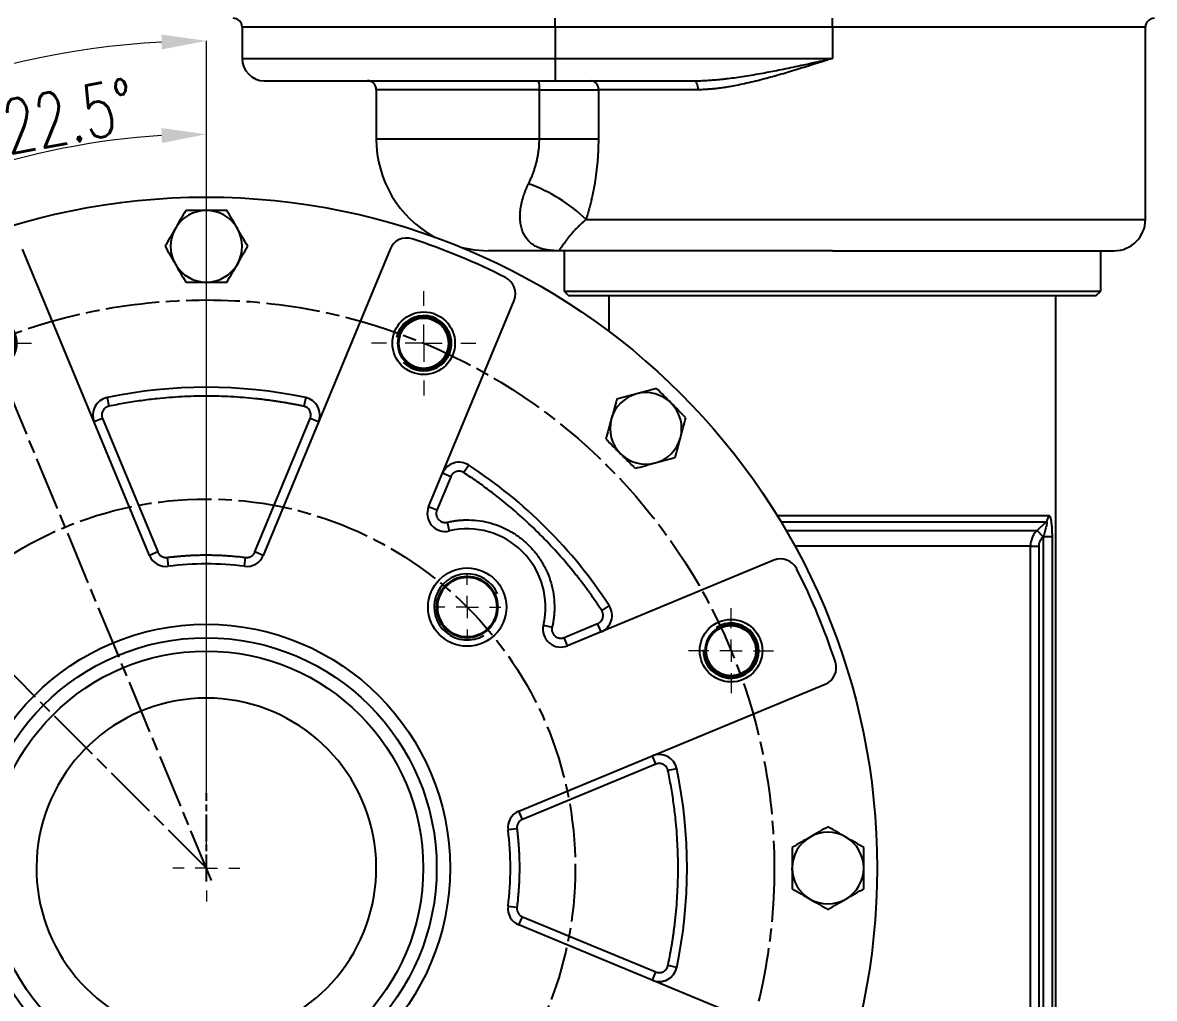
# Model space of a CAD drawing. Header units: millimetres. Extents: x 2271 to 4415, y 823 to 2339.
# Drawn here: x 3523.4 to 3776.5, y 1616.6 to 1834.8 of the extents above; entities that cross this region are included whole.
import ezdxf

# ---------------------------------------------------------------- set-up
doc = ezdxf.new("R2010")
doc.units = ezdxf.units.MM
doc.linetypes.add('AM_ISO08W050', pattern=[18, 12, -1.5, 3, -1.5])
doc.linetypes.add('AM_ISO08W050x2', pattern=[9, 6, -0.75, 1.5, -0.75])
for name, color, linetype, lineweight in [('10', 7, 'Continuous', 0), ('AM_5', 3, 'Continuous', 25), ('AM_7', 4, 'AM_ISO08W050', 25), ('FORMAT', 7, 'Continuous', 18), ('粗实线', 7, 'Continuous', 40)]:
    doc.layers.add(name, color=color, linetype=linetype, lineweight=lineweight)
doc.styles.add('SLDTEXTSTYLE1', font='txt.shx', dxfattribs={"width": 0.7, "bigfont": 'gbcbig.shx'})
doc.dimstyles.new('SLDDIMSTYLE12$2', dxfattribs={"dimtxt": 12, "dimasz": 10, "dimexe": 0, "dimexo": 0.0625, "dimgap": 0.875, "dimtad": 1, "dimdec": 1, "dimlfac": 1.8, "dimrnd": 1e-09, "dimzin": 12, "dimdsep": 46, "dimtxsty": 'SLDTEXTSTYLE1', "dimcen": 0.09, "dimdle": 8.16, "dimclrd": 3, "dimclre": 3, "dimadec": 0, "dimazin": 3, "dimtfac": 1, "dimtdec": 1, "dimtofl": 0, "dimtmove": 0, "dimatfit": 3, "dimfxl": 0, "dimfrac": 2, "dimtolj": 1, "dimlwd": 5, "dimlwe": 5, "dimarcsym": 0})
doc.dimstyles.new('SLDDIMSTYLE12$3', dxfattribs={"dimtxt": 12, "dimasz": 10, "dimexe": 0, "dimexo": 0.0625, "dimgap": 0.875, "dimtad": 1, "dimdec": 1, "dimlfac": 1.8, "dimrnd": 1e-09, "dimzin": 12, "dimdsep": 46, "dimtxsty": 'SLDTEXTSTYLE1', "dimcen": 0.09, "dimdle": 8.16, "dimclrd": 3, "dimclre": 3, "dimadec": 0, "dimazin": 3, "dimtfac": 1, "dimtdec": 1, "dimtofl": 0, "dimtmove": 0, "dimatfit": 3, "dimfxl": 0, "dimfrac": 2, "dimtolj": 1, "dimlwd": 5, "dimlwe": 5, "dimarcsym": 0})

# ---------------------------------------------------------------- blocks, each defined once
blk = doc.blocks.new('SW_CENTERMARKSYMBOL_2')
at = {"layer": '10', "color": 0}
for p, q in [((0, 1), (0, 1.9)), ((-1, 0), (-1.9, 0)), ((0, 0), (-0.5, 0)), ((0, 0), (0, 0.5)), ((0, 0), (0, -0.5)), ((0, 0), (0.5, 0)), ((1, 0), (1.9, 0)), ((0, -1), (0, -1.9))]:
    blk.add_line(p, q, dxfattribs=at)
blk = doc.blocks.new('SW_CENTERMARKSYMBOL_3')
at = {"layer": '10', "color": 0}
for p, q in [((0, 1), (0, 1.9)), ((-1, 0), (-1.9, 0)), ((0, 0), (-0.5, 0)), ((0, 0), (0, 0.5)), ((0, 0), (0, -0.5)), ((0, 0), (0.5, 0)), ((1, 0), (1.9, 0)), ((0, -1), (0, -1.9))]:
    blk.add_line(p, q, dxfattribs=at)
blk = doc.blocks.new('SW_CENTERMARKSYMBOL_5')
at = {"layer": '10', "color": 0}
for p, q in [((0, 1), (0, 1.5)), ((-1, 0), (-1.5, 0)), ((0, 0), (-0.5, 0)), ((0, 0), (0, 0.5)), ((0, 0), (0, -0.5)), ((0, 0), (0.5, 0)), ((1, 0), (1.5, 0)), ((0, -1), (0, -1.5))]:
    blk.add_line(p, q, dxfattribs=at)
blk = doc.blocks.new('SW_CENTERMARKSYMBOL_6')
at = {"layer": '10', "color": 0}
for p, q in [((0, 1), (0, 1.5)), ((-1, 0), (-1.5, 0)), ((0, 0), (-0.5, 0)), ((0, 0), (0, 0.5)), ((0, 0), (0, -0.5)), ((0, 0), (0.5, 0)), ((1, 0), (1.5, 0)), ((0, -1), (0, -1.5))]:
    blk.add_line(p, q, dxfattribs=at)
blk = doc.blocks.new('SW_CENTERMARKSYMBOL_9')
at = {"layer": 'FORMAT', "color": 0}
for p, q in [((0, 1.667), (0, 2.333)), ((0, 0), (0, 0.833)), ((-1.667, 0), (-2.333, 0)), ((0, 0), (-0.833, 0)), ((0, 0), (0, -0.833)), ((0, 0), (0.833, 0)), ((1.667, 0), (2.333, 0)), ((0, -1.667), (0, -2.333))]:
    blk.add_line(p, q, dxfattribs=at)
blk = doc.blocks.new('*D187')
at = {"layer": 'AM_5', "color": 3, "linetype": 'Continuous', "lineweight": 5, "transparency": 16777216}
blk.add_line((3401.6, 1788.97), (3444.31, 1751.41), dxfattribs=at)
at = {"layer": 'AM_5', "color": 3, "lineweight": 5, "transparency": 16777216}
for p, q in [((3564.38, 1645.76), (3564.56, 1645.76)), ((3564.47, 1645.67), (3564.47, 1645.85))]:
    blk.add_line(p, q, dxfattribs=at)
at = {"layer": 'AM_5', "color": 3, "transparency": 16777216}
blk.add_solid([(3445.41, 1752.66), (3443.21, 1750.16), (3451.82, 1744.81)], dxfattribs=at)
at = {"layer": 'Defpoints', "color": 0, "transparency": 16777216}
for p in [(3451.82, 1744.81), (3677.12, 1546.72)]:
    blk.add_point(p, dxfattribs=at)
at = {"layer": 'AM_5', "color": 0, "transparency": 16777216, "insert": (3417.31, 1784.31), "char_height": 12, "attachment_point": 5, "rotation": 318.6779, "style": 'SLDTEXTSTYLE1'}
blk.add_mtext('\\A1;∅300', dxfattribs=at)
blk = doc.blocks.new('*D188')
at = {"layer": 'AM_5', "color": 3, "linetype": 'Continuous', "lineweight": 5, "transparency": 16777216}
blk.add_line((3348.11, 1662.07), (3472.23, 1652.71), dxfattribs=at)
at = {"layer": 'AM_5', "color": 3, "lineweight": 5, "transparency": 16777216}
for p, q in [((3564.38, 1645.76), (3564.56, 1645.76)), ((3564.47, 1645.67), (3564.47, 1645.85))]:
    blk.add_line(p, q, dxfattribs=at)
at = {"layer": 'AM_5', "color": 3, "transparency": 16777216}
blk.add_solid([(3472.36, 1654.38), (3472.11, 1651.05), (3482.21, 1651.96)], dxfattribs=at)
at = {"layer": 'Defpoints', "color": 0, "transparency": 16777216}
for p in [(3482.21, 1651.96), (3646.74, 1639.56)]:
    blk.add_point(p, dxfattribs=at)
at = {"layer": 'AM_5', "color": 0, "transparency": 16777216, "insert": (3363.46, 1667.81), "char_height": 12, "attachment_point": 5, "rotation": 355.6901, "style": 'SLDTEXTSTYLE1'}
blk.add_mtext('\\A1;∅165', dxfattribs=at)
blk = doc.blocks.new('*D200')
at = {"layer": 'AM_5', "color": 3, "linetype": 'Continuous', "lineweight": 5, "transparency": 16777216}
blk.add_line((3371.49, 1758.67), (3446.22, 1714.95), dxfattribs=at)
at = {"layer": 'AM_5', "color": 3, "lineweight": 5, "transparency": 16777216}
for p, q in [((3564.38, 1645.76), (3564.56, 1645.76)), ((3564.47, 1645.67), (3564.47, 1645.85))]:
    blk.add_line(p, q, dxfattribs=at)
at = {"layer": 'AM_5', "color": 3, "transparency": 16777216}
blk.add_solid([(3447.07, 1716.39), (3445.38, 1713.51), (3454.86, 1709.9)], dxfattribs=at)
at = {"layer": 'Defpoints', "color": 0, "transparency": 16777216}
for p in [(3454.86, 1709.9), (3674.09, 1581.63)]:
    blk.add_point(p, dxfattribs=at)
at = {"layer": 'AM_5', "color": 0, "transparency": 16777216, "insert": (3389.01, 1756.39), "char_height": 12, "attachment_point": 5, "rotation": 329.6695, "style": 'SLDTEXTSTYLE1'}
blk.add_mtext('\\A1;∅254', dxfattribs=at)
blk = doc.blocks.new('*D197')
at = {"layer": 'AM_5', "color": 3, "lineweight": 5, "transparency": 16777216}
blk.add_line((3564.47, 1662.54), (3564.47, 1809.82), dxfattribs=at)
at = {"layer": 'AM_5', "color": 3, "linetype": 'Continuous', "lineweight": 5, "transparency": 16777216}
blk.add_line((3514.7, 1765.93), (3501.69, 1797.34), dxfattribs=at)
blk.add_arc((3564.47, 1645.76), 164.06, 93.4929, 109.0071, dxfattribs=at)
at = {"layer": 'AM_5', "color": 3, "transparency": 16777216}
for points in [[(3554.43, 1811.18), (3554.53, 1807.85), (3564.47, 1809.82)], [(3511.63, 1799.32), (3510.45, 1802.44), (3501.69, 1797.34)]]:
    blk.add_solid(points, dxfattribs=at)
at = {"layer": 'Defpoints', "color": 0, "transparency": 16777216}
for p in [(3522.01, 1804.23), (3514.72, 1765.87), (3564.47, 1662.48), (3564.47, 1642.76), (3565.62, 1642.99)]:
    blk.add_point(p, dxfattribs=at)
at = {"layer": 'AM_5', "color": 0, "transparency": 16777216, "insert": (3533.68, 1813.9), "char_height": 12, "attachment_point": 5, "rotation": 10.3773, "style": 'SLDTEXTSTYLE1'}
blk.add_mtext('\\A1;22.5%%D', dxfattribs=at)
blk = doc.blocks.new('*D198')
at = {"layer": 'AM_5', "color": 3, "linetype": 'Continuous', "lineweight": 5, "transparency": 16777216}
blk.add_line((3564.47, 1662.54), (3564.47, 1830.7), dxfattribs=at)
at = {"layer": 'AM_5', "color": 3, "lineweight": 5, "transparency": 16777216}
blk.add_line((3506.09, 1704.14), (3433.7, 1776.53), dxfattribs=at)
at = {"layer": 'AM_5', "color": 3, "linetype": 'Continuous', "lineweight": 5, "transparency": 16777216}
blk.add_arc((3564.47, 1645.76), 184.94, 93.0985, 131.9015, dxfattribs=at)
at = {"layer": 'AM_5', "color": 3, "transparency": 16777216}
for points in [[(3554.43, 1832.1), (3554.52, 1828.76), (3564.47, 1830.7)], [(3442.11, 1782.2), (3439.82, 1784.62), (3433.7, 1776.53)]]:
    blk.add_solid(points, dxfattribs=at)
at = {"layer": 'Defpoints', "color": 0, "transparency": 16777216}
for p in [(3516.61, 1824.4), (3506.14, 1704.1), (3564.47, 1662.48), (3564.47, 1645.76), (3564.47, 1642.76)]:
    blk.add_point(p, dxfattribs=at)
at = {"layer": 'AM_5', "color": 0, "transparency": 16777216, "insert": (3463.32, 1808.74), "char_height": 12, "attachment_point": 5, "rotation": 31.8263, "style": 'SLDTEXTSTYLE1'}
blk.add_mtext('\\A1;45°', dxfattribs=at)
blk = doc.blocks.new('*U170')
at = {"layer": 'AM_5', "linetype": 'ByBlock'}
blk.add_arc((0, 0.31), 7.39, 113.617, 30.178, dxfattribs=at)
at = {"layer": '粗实线', "linetype": 'ByBlock'}
blk.add_circle((0.05, 0.33), 6.75, dxfattribs=at)
blk = doc.blocks.new('*U172')
at = {"layer": '粗实线', "color": 0, "linetype": 'ByBlock', "lineweight": -2, "transparency": 16777216}
blk.add_blockref('*U170', (19354.88, 3195.29), dxfattribs=at)
for p, rotation in [((19471.27, 3195.66), 270), ((19355.25, 3078.89), 90.00000000000001), ((19471.65, 3079.27), 180)]:
    blk.add_blockref('*U170', p, dxfattribs=dict(at, rotation=rotation))
blk = doc.blocks.new('*U173')
at = {"layer": '粗实线', "linetype": 'ByBlock'}
blk.add_circle((-0.07, 0), 5.7, dxfattribs=at)
at = {"layer": '粗实线', "color": 3, "linetype": 'ByBlock'}
blk.add_arc((-0.07, 0), 6.09, 222.8944, 167.5618, dxfattribs=at)
blk = doc.blocks.new('*U174')
at = {"layer": '粗实线', "color": 0, "linetype": 'ByBlock', "lineweight": -2, "transparency": 16777216}
for p, rotation in [((18900.81, 8919.97), 45), ((19066.74, 8851.14), 315), ((18832.03, 8851.26), 90.00000000000001), ((18831.98, 8754.04), 135), ((19066.69, 8753.92), 270), ((18997.91, 8685.21), 225), ((18900.69, 8685.26), 180)]:
    blk.add_blockref('*U173', p, dxfattribs=dict(at, rotation=rotation))
blk.add_blockref('*U173', (18998.03, 8919.92), dxfattribs=at)

msp = doc.modelspace()

# ---------------------------------------------------------------- linework, layer by layer
at = {"color": 7, "linetype": 'Continuous', "lineweight": 25}
for p, q in [((3642.473, 1833.763), (3642.473, 1835.763)), ((3704.473, 1833.763), (3704.473, 1835.763)), ((3572.473, 1833.763), (3572.473, 1826.763)), ((3642.473, 1833.763), (3572.473, 1833.763)), ((3704.473, 1833.763), (3642.473, 1833.763)), ((3642.473, 1833.763), (3642.473, 1826.763)), ((3704.473, 1833.763), (3704.473, 1826.763)), ((3774.473, 1833.763), (3704.473, 1833.763)), ((3774.473, 1790.763), (3774.473, 1833.763)), ((3572.473, 1826.763), (3642.473, 1826.763)), ((3642.473, 1826.763), (3704.473, 1826.763)), ((3642.473, 1826.763), (3642.473, 1821.763)), ((3602.473, 1819.763), (3602.473, 1808.763)), ((3638.946, 1819.763), (3602.473, 1819.763)), ((3638.946, 1819.763), (3652.136, 1819.763)), ((3638.946, 1808.763), (3638.946, 1819.763)), ((3642.473, 1821.763), (3673.506, 1821.763)), ((3652.136, 1819.763), (3652.136, 1808.763)), ((3674.366, 1819.763), (3652.136, 1819.763)), ((3602.473, 1808.763), (3638.946, 1808.763)), ((3638.946, 1808.763), (3652.136, 1808.763)), ((3649.397, 1790.763), (3774.473, 1790.763)), ((3551.755, 1715.665), (3523.386, 1784.154)), ((3605.561, 1784.154), (3577.192, 1715.665)), ((3644.473, 1783.763), (3644.473, 1774.763)), ((3764.473, 1774.763), (3764.473, 1783.763)), ((3571.121, 1780.224), (3571.717, 1781.252)), ((3564.454, 1776.713), (3564.931, 1776.726)), ((3644.473, 1774.763), (3645.473, 1773.763)), ((3644.473, 1774.763), (3764.473, 1774.763)), ((3763.473, 1773.763), (3764.473, 1774.763)), ((3614.174, 1726.555), (3633.277, 1772.673)), ((3645.473, 1773.763), (3763.473, 1773.763)), ((3654.473, 1773.763), (3654.473, 1765.763)), ((3754.473, 1517.763), (3754.473, 1773.763)), ((3542.266, 1750.945), (3542.679, 1748.988)), ((3586.681, 1750.945), (3586.267, 1748.988)), ((3541.245, 1746.266), (3539.397, 1745.5)), ((3541.245, 1746.266), (3553.603, 1716.43)), ((3575.344, 1716.43), (3587.702, 1746.266)), ((3589.55, 1745.5), (3587.702, 1746.266)), ((3619.114, 1733.254), (3617.266, 1734.02)), ((3623.145, 1735.841), (3622.053, 1734.165)), ((3619.114, 1733.254), (3616.022, 1725.79)), ((3616.022, 1725.79), (3614.174, 1726.555)), ((3692.09, 1724.592), (3752.81, 1724.592)), ((3618.329, 1723.078), (3618.789, 1721.132)), ((3692.953, 1723.178), (3752.244, 1723.178)), ((3694.108, 1721.228), (3750.228, 1721.228)), ((3750.228, 1721.228), (3752.244, 1723.178)), ((3751.592, 1719.814), (3750.228, 1721.228)), ((3751.592, 1719.814), (3751.622, 1719.843)), ((3753.587, 1719.843), (3751.622, 1719.843)), ((3751.622, 1719.843), (3751.622, 1571.684)), ((3753.587, 1719.843), (3753.587, 1571.684)), ((3553.603, 1716.43), (3551.755, 1715.665)), ((3577.192, 1715.665), (3575.344, 1716.43)), ((3748.754, 1717.692), (3696.102, 1717.692)), ((3748.754, 1573.834), (3748.754, 1717.692)), ((3748.754, 1717.692), (3750.679, 1717.692)), ((3750.679, 1573.834), (3750.679, 1717.692)), ((3555.701, 1715.212), (3555.952, 1713.227)), ((3572.995, 1713.227), (3573.246, 1715.212)), ((3691.383, 1714.567), (3645.265, 1695.464)), ((3654.551, 1704.435), (3652.875, 1703.343)), ((3639.841, 1700.079), (3641.788, 1699.619)), ((3644.5, 1697.312), (3651.964, 1700.404)), ((3652.73, 1698.556), (3651.964, 1700.404)), ((3645.265, 1695.464), (3644.5, 1697.312)), ((3634.375, 1658.482), (3702.864, 1686.851)), ((3664.975, 1668.992), (3664.21, 1670.84)), ((3664.975, 1668.992), (3635.14, 1656.634)), ((3669.655, 1667.971), (3667.698, 1667.557)), ((3635.14, 1656.634), (3634.375, 1658.482)), ((3633.922, 1654.536), (3631.937, 1654.285)), ((3695.423, 1645.782), (3695.436, 1645.306)), ((3631.937, 1637.242), (3633.922, 1636.991)), ((3634.375, 1633.045), (3635.14, 1634.893)), ((3702.864, 1604.676), (3634.375, 1633.045)), ((3635.14, 1634.893), (3664.975, 1622.535)), ((3664.21, 1620.687), (3664.975, 1622.535)), ((3669.655, 1623.556), (3667.698, 1623.969))]:
    msp.add_line(p, q, dxfattribs=at)
at = {"color": 7, "linetype": 'Continuous', "lineweight": 25, "flags": 128}
for points in [[(3673.506, 1821.763), (3673.673, 1821.725), (3673.835, 1821.611), (3673.984, 1821.426), (3674.114, 1821.178), (3674.221, 1820.875), (3674.3, 1820.529), (3674.349, 1820.154), (3674.366, 1819.763)], [(3565.447, 1792.754), (3565.182, 1792.782), (3563.659, 1792.772)], [(3621.577, 1784.469), (3624.46, 1783.946), (3627.473, 1783.763)], [(3711.43, 1644.538), (3711.492, 1645.055), (3711.482, 1646.578)], [(3698.727, 1639.262), (3698.801, 1639.208), (3700.115, 1638.447)]]:
    msp.add_lwpolyline(points, dxfattribs=at)
at = {"color": 7, "linetype": 'Continuous', "lineweight": 25}
for centre, radius in [((3564.473, 1645.763), 150), ((3613.074, 1763.096), 7), ((3622.81, 1704.1), 8.75), ((3681.806, 1694.364), 7), ((3564.473, 1645.763), 54.5), ((3564.473, 1645.763), 51.5), ((3564.473, 1645.763), 48.5)]:
    msp.add_circle(centre, radius, dxfattribs=at)
for centre, radius, start, end in [((3570.473, 1833.763), 2, 0, 90), ((3776.473, 1833.763), 2, 90, 180), ((3577.473, 1826.763), 5, 180, 270), ((3600.473, 1819.763), 2, 0, 90), ((3633.143, 1820.259), 5.824, 355.11352, 14.96419), ((3650.346, 1819.984), 1.804, 352.97857, 80.59017), ((3627.473, 1808.763), 25, 180, 241.3778), ((3623.933, 1764.159), 36.827, 46.25419, 69.99184), ((3564.473, 1784.763), 8, 90, 150), ((3564.473, 1784.763), 8, 30, 90), ((3767.473, 1790.763), 7, 270, 0), ((3564.473, 1784.763), 8, 150, 210), ((3564.473, 1784.763), 8, 330, 30), ((3609.256, 1782.623), 4, 71.88103, 157.5), ((3564.473, 1645.763), 148, 63.11897, 71.88103), ((3564.473, 1784.763), 8, 210, 270), ((3564.473, 1784.763), 8, 270, 330), ((3629.581, 1774.204), 4, 337.5, 63.11897), ((3564.473, 1645.763), 107.5, 78.07806, 101.92194), ((3662.761, 1744.051), 8, 105, 165), ((3662.761, 1744.051), 8, 45, 105), ((3543.092, 1747.031), 4, 101.92194, 202.5), ((3585.854, 1747.031), 4, 337.5, 78.07806), ((3662.761, 1744.051), 8, 345, 45), ((3662.761, 1744.051), 8, 165, 225), ((3662.761, 1744.051), 8, 285, 345), ((3620.962, 1732.489), 4, 56.92194, 157.5), ((3662.761, 1744.051), 8, 225, 285), ((3564.473, 1645.763), 107.5, 33.07806, 56.92194), ((3617.87, 1725.025), 4, 157.5, 283.28289), ((3750.775, 1724.586), 2.035, 316.19487, 0.15918), ((3622.81, 1704.1), 17.5, 346.71711, 103.28289), ((3555.451, 1717.196), 4, 202.5, 277.19906), ((3564.473, 1645.763), 68, 82.80094, 97.19906), ((3573.496, 1717.196), 4, 262.80094, 337.5), ((3692.914, 1710.871), 4, 26.88103, 112.5), ((3564.473, 1645.763), 148, 18.11897, 26.88103), ((3651.199, 1702.252), 4, 292.5, 33.07806), ((3643.734, 1699.16), 4, 166.71711, 292.5), ((3701.333, 1690.546), 4, 292.5, 18.11897), ((3564.473, 1645.763), 38, 286.82645, 253.17355), ((3665.741, 1667.144), 4, 11.92194, 112.5), ((3564.473, 1645.763), 107.5, 348.07806, 11.92194), ((3635.906, 1654.786), 4, 112.5, 187.19906), ((3564.473, 1645.763), 68, 352.80094, 7.19906), ((3703.473, 1645.763), 8, 120, 180), ((3703.473, 1645.763), 8, 60, 120), ((3703.473, 1645.763), 8, 0, 60), ((3703.473, 1645.763), 8, 180, 240), ((3703.473, 1645.763), 8, 300, 0), ((3703.473, 1645.763), 8, 240, 300), ((3635.906, 1636.741), 4, 172.80094, 247.5), ((3665.741, 1624.382), 4, 247.5, 348.07806)]:
    msp.add_arc(centre, radius, start, end, dxfattribs=at)
for points, knots in [([(3673.506, 1821.763), (3673.707, 1821.764), (3674.115, 1821.766), (3674.738, 1821.779), (3675.379, 1821.8), (3676.038, 1821.83), (3676.714, 1821.868), (3677.409, 1821.915), (3678.122, 1821.972), (3678.854, 1822.037), (3679.603, 1822.111), (3680.37, 1822.194), (3682.099, 1822.397), (3684.938, 1822.798), (3688.729, 1823.449), (3692.689, 1824.212), (3695.662, 1824.833), (3697.876, 1825.308), (3699.224, 1825.6), (3700.785, 1825.943), (3702.558, 1826.337), (3703.811, 1826.616), (3704.473, 1826.763)], [0, 0, 0, 0, 0.0199539, 0.0404578, 0.0615128, 0.0831196, 0.105279, 0.1279918, 0.1512587, 0.1750802, 0.1994571, 0.2243898, 0.2498788, 0.3677378, 0.4999469, 0.6163675, 0.7497501, 0.7861991, 0.8294486, 0.8794986, 0.9363491, 1, 1, 1, 1]), ([(3704.473, 1826.763), (3704.202, 1826.676), (3703.682, 1826.51), (3702.938, 1826.271), (3702.265, 1826.056), (3701.664, 1825.864), (3701.133, 1825.695), (3700.131, 1825.376), (3698.708, 1824.928), (3696.78, 1824.329), (3694.918, 1823.764), (3693.004, 1823.199), (3691.135, 1822.669), (3688.546, 1821.969), (3685.415, 1821.197), (3682.521, 1820.611), (3680.575, 1820.29), (3679.449, 1820.128), (3678.361, 1819.996), (3677.309, 1819.892), (3676.295, 1819.819), (3675.316, 1819.772), (3674.679, 1819.766), (3674.366, 1819.763)], [0, 0, 0, 0, 0.0267307, 0.0511304, 0.073199, 0.0929367, 0.1103434, 0.125419, 0.1915233, 0.2504309, 0.3153356, 0.3751838, 0.4392739, 0.5000601, 0.6314499, 0.7502069, 0.7892104, 0.8270785, 0.8638271, 0.8994736, 0.934037, 0.9675381, 1, 1, 1, 1]), ([(3577.473, 1821.763), (3577.473, 1821.763), (3584.322, 1821.763), (3608.701, 1821.763), (3625.235, 1821.763), (3642.473, 1821.763)], [0, 0, 0, 0, 0.5, 0.5, 1, 1, 1, 1]), ([(3636.533, 1798.763), (3636.594, 1798.888), (3636.716, 1799.138), (3636.893, 1799.518), (3637.063, 1799.902), (3637.228, 1800.29), (3637.385, 1800.682), (3637.536, 1801.077), (3637.681, 1801.475), (3637.818, 1801.877), (3637.949, 1802.283), (3638.072, 1802.691), (3638.187, 1803.103), (3638.322, 1803.622), (3638.469, 1804.251), (3638.615, 1804.994), (3638.735, 1805.741), (3638.83, 1806.492), (3638.897, 1807.247), (3638.939, 1808.004), (3638.944, 1808.51), (3638.946, 1808.763)], [0, 0, 0, 0, 0.0428071, 0.0854067, 0.1278068, 0.1700159, 0.2120434, 0.2538995, 0.295595, 0.3371413, 0.3785508, 0.4198361, 0.4610109, 0.5020891, 0.5741463, 0.6457369, 0.716951, 0.7878839, 0.8586347, 0.9293055, 1, 1, 1, 1]), ([(3652.136, 1808.763), (3652.136, 1808.556), (3652.135, 1808.142), (3652.125, 1807.521), (3652.109, 1806.901), (3652.086, 1806.282), (3652.058, 1805.663), (3652.022, 1805.046), (3651.981, 1804.43), (3651.933, 1803.815), (3651.879, 1803.2), (3651.818, 1802.587), (3651.752, 1801.974), (3651.679, 1801.363), (3651.6, 1800.752), (3651.515, 1800.143), (3651.34, 1798.979), (3651.042, 1797.271), (3650.647, 1795.421), (3650.295, 1793.964), (3650.013, 1792.884), (3649.716, 1791.815), (3649.503, 1791.114), (3649.397, 1790.763)], [0, 0, 0, 0, 0.0333164, 0.06659, 0.0998289, 0.133041, 0.1662346, 0.1994177, 0.2325984, 0.2657848, 0.2989852, 0.3322075, 0.36546, 0.3987505, 0.4320873, 0.4654782, 0.4989313, 0.6240721, 0.749517, 0.8120325, 0.8745844, 0.9372234, 1, 1, 1, 1]), ([(3642.473, 1783.777), (3642.358, 1783.782), (3642.125, 1783.791), (3641.78, 1783.814), (3641.434, 1783.844), (3641.088, 1783.883), (3640.744, 1783.931), (3640.401, 1783.99), (3639.813, 1784.111), (3638.992, 1784.346), (3637.732, 1784.908), (3636.352, 1785.97), (3635.393, 1787.47), (3634.892, 1788.964), (3634.672, 1790.155), (3634.599, 1791.451), (3634.678, 1792.815), (3634.91, 1794.254), (3635.218, 1795.439), (3635.513, 1796.342), (3635.732, 1796.945), (3635.975, 1797.55), (3636.239, 1798.156), (3636.435, 1798.561), (3636.533, 1798.763)], [0, 0, 0, 0, 0.0171565, 0.034573, 0.0522591, 0.0702238, 0.0884755, 0.1070221, 0.1258716, 0.1859165, 0.2502649, 0.3672912, 0.4997666, 0.5611647, 0.6251634, 0.6866952, 0.7498049, 0.8120772, 0.8750564, 0.9000419, 0.925012, 0.9499838, 0.9749742, 1, 1, 1, 1]), ([(3559.855, 1792.763), (3559.473, 1792.102), (3559.09, 1791.439), (3558.32, 1790.106), (3557.934, 1789.436), (3557.545, 1788.763)], [0, 0, 0, 0, 0.5, 0.5, 1, 1, 1, 1]), ([(3564.473, 1792.763), (3563.696, 1792.763), (3562.923, 1792.763), (3561.384, 1792.763), (3560.618, 1792.763), (3559.855, 1792.763)], [0, 0, 0, 0, 0.5, 0.5, 1, 1, 1, 1]), ([(3569.092, 1792.763), (3568.329, 1792.763), (3567.563, 1792.763), (3566.024, 1792.763), (3565.25, 1792.763), (3564.473, 1792.763)], [0, 0, 0, 0, 0.5, 0.5, 1, 1, 1, 1]), ([(3571.402, 1788.763), (3571.013, 1789.436), (3570.626, 1790.106), (3569.857, 1791.439), (3569.474, 1792.102), (3569.092, 1792.763)], [0, 0, 0, 0, 0.5, 0.5, 1, 1, 1, 1]), ([(3649.397, 1790.763), (3649.305, 1790.685), (3649.122, 1790.53), (3648.86, 1790.3), (3648.61, 1790.076), (3648.372, 1789.859), (3648.146, 1789.647), (3647.932, 1789.442), (3647.728, 1789.243), (3647.314, 1788.831), (3646.746, 1788.234), (3645.858, 1787.228), (3645.004, 1786.152), (3644.288, 1785.151), (3643.817, 1784.452), (3643.569, 1784.087), (3643.435, 1783.905), (3643.362, 1783.818), (3643.31, 1783.771), (3643.29, 1783.766), (3643.28, 1783.763)], [0, 0, 0, 0, 0.0167138, 0.0331164, 0.0492068, 0.0649838, 0.0804465, 0.0955944, 0.1104267, 0.1249431, 0.1888554, 0.2500367, 0.3774559, 0.4998465, 0.6259103, 0.7498041, 0.8135481, 0.8764576, 0.9385881, 1, 1, 1, 1]), ([(3557.545, 1788.763), (3557.157, 1788.09), (3556.77, 1787.421), (3556.001, 1786.088), (3555.618, 1785.425), (3555.236, 1784.763)], [0, 0, 0, 0, 0.5, 0.5, 1, 1, 1, 1]), ([(3573.711, 1784.763), (3573.329, 1785.425), (3572.946, 1786.088), (3572.177, 1787.421), (3571.79, 1788.09), (3571.402, 1788.763)], [0, 0, 0, 0, 0.5, 0.5, 1, 1, 1, 1]), ([(3555.236, 1784.763), (3555.618, 1784.102), (3556.001, 1783.439), (3556.77, 1782.106), (3557.157, 1781.436), (3557.545, 1780.763)], [0, 0, 0, 0, 0.5, 0.5, 1, 1, 1, 1]), ([(3571.402, 1780.763), (3571.79, 1781.436), (3572.177, 1782.106), (3572.946, 1783.439), (3573.329, 1784.102), (3573.711, 1784.763)], [0, 0, 0, 0, 0.5, 0.5, 1, 1, 1, 1]), ([(3642.473, 1783.763), (3642.342, 1783.763), (3642.081, 1783.763), (3641.689, 1783.763), (3641.298, 1783.763), (3640.908, 1783.763), (3640.519, 1783.763), (3640.131, 1783.763), (3639.395, 1783.763), (3638.322, 1783.763), (3636.924, 1783.763), (3635.561, 1783.763), (3633.798, 1783.763), (3631.791, 1783.763), (3630.162, 1783.763), (3629.132, 1783.763), (3628.511, 1783.763), (3628.034, 1783.763), (3627.76, 1783.763), (3627.609, 1783.763), (3627.531, 1783.763), (3627.482, 1783.763), (3627.476, 1783.763), (3627.473, 1783.763)], [0, 0, 0, 0, 0.0166782, 0.0333287, 0.0499631, 0.0665927, 0.0832289, 0.0998832, 0.1165669, 0.1783186, 0.2400927, 0.3044186, 0.368767, 0.5000034, 0.6312398, 0.6955658, 0.7599141, 0.8216659, 0.8834399, 0.9126021, 0.9417087, 0.9708209, 1, 1, 1, 1]), ([(3643.28, 1783.763), (3643.145, 1783.764), (3642.873, 1783.765), (3642.607, 1783.773), (3642.473, 1783.777)], [0, 0, 0, 0, 0.4982138, 1, 1, 1, 1]), ([(3704.473, 1783.763), (3704.196, 1783.763), (3703.642, 1783.763), (3702.81, 1783.763), (3701.98, 1783.763), (3701.151, 1783.763), (3700.322, 1783.763), (3699.494, 1783.763), (3698.667, 1783.763), (3697.841, 1783.763), (3697.016, 1783.763), (3696.192, 1783.763), (3695.368, 1783.763), (3693.108, 1783.763), (3689.436, 1783.763), (3684.392, 1783.763), (3679.439, 1783.763), (3674.596, 1783.763), (3669.947, 1783.763), (3665.532, 1783.763), (3661.405, 1783.763), (3657.618, 1783.763), (3654.19, 1783.763), (3651.171, 1783.763), (3648.551, 1783.763), (3646.874, 1783.763), (3645.862, 1783.763), (3645.354, 1783.763), (3644.877, 1783.763), (3644.43, 1783.763), (3644.015, 1783.763), (3643.628, 1783.763), (3643.396, 1783.763), (3643.28, 1783.763)], [0, 0, 0, 0, 0.00992647, 0.0198444, 0.02975551, 0.03966153, 0.04956419, 0.0594652, 0.06936631, 0.07926923, 0.0891757, 0.09908744, 0.10900617, 0.11893361, 0.18091719, 0.24290705, 0.30670394, 0.37050704, 0.43525078, 0.50000082, 0.56474457, 0.62949461, 0.6932915, 0.7570946, 0.81907817, 0.88106803, 0.89807927, 0.91506904, 0.93204601, 0.94901888, 0.96599638, 0.98298719, 1, 1, 1, 1]), ([(3704.473, 1783.763), (3721.182, 1783.763), (3737.207, 1783.763), (3760.836, 1783.763), (3767.473, 1783.763), (3767.473, 1783.763)], [0, 0, 0, 0, 0.5, 0.5, 1, 1, 1, 1]), ([(3557.545, 1780.763), (3557.934, 1780.09), (3558.32, 1779.421), (3559.09, 1778.088), (3559.473, 1777.425), (3559.855, 1776.763)], [0, 0, 0, 0, 0.5, 0.5, 1, 1, 1, 1]), ([(3569.092, 1776.763), (3569.474, 1777.425), (3569.857, 1778.088), (3570.626, 1779.421), (3571.013, 1780.09), (3571.402, 1780.763)], [0, 0, 0, 0, 0.5, 0.5, 1, 1, 1, 1]), ([(3559.855, 1776.763), (3560.618, 1776.763), (3561.384, 1776.763), (3562.923, 1776.763), (3563.696, 1776.763), (3564.473, 1776.763)], [0, 0, 0, 0, 0.5, 0.5, 1, 1, 1, 1]), ([(3564.473, 1776.763), (3565.25, 1776.763), (3566.024, 1776.763), (3567.563, 1776.763), (3568.329, 1776.763), (3569.092, 1776.763)], [0, 0, 0, 0, 0.5, 0.5, 1, 1, 1, 1]), ([(3660.691, 1751.779), (3659.94, 1751.577), (3659.193, 1751.377), (3657.707, 1750.979), (3656.967, 1750.781), (3656.229, 1750.583)], [0, 0, 0, 0, 0.5, 0.5, 1, 1, 1, 1]), ([(3665.152, 1752.974), (3664.415, 1752.776), (3663.675, 1752.578), (3662.188, 1752.18), (3661.441, 1751.98), (3660.691, 1751.779)], [0, 0, 0, 0, 0.5, 0.5, 1, 1, 1, 1]), ([(3668.418, 1749.708), (3667.869, 1750.258), (3667.322, 1750.804), (3666.234, 1751.892), (3665.692, 1752.434), (3665.152, 1752.974)], [0, 0, 0, 0, 0.5, 0.5, 1, 1, 1, 1]), ([(3542.327, 1748.879), (3542.288, 1748.862), (3542.211, 1748.828), (3542.1, 1748.769), (3541.994, 1748.704), (3541.891, 1748.632), (3541.793, 1748.553), (3541.631, 1748.405), (3541.426, 1748.163), (3541.232, 1747.802), (3541.113, 1747.409), (3541.083, 1747.051), (3541.107, 1746.748), (3541.157, 1746.501), (3541.215, 1746.344), (3541.245, 1746.266)], [0, 0, 0, 0, 0.0402761, 0.0802426, 0.1200582, 0.159883, 0.1998773, 0.2401994, 0.3700431, 0.5000574, 0.6299012, 0.7599156, 0.8401208, 0.919721, 1, 1, 1, 1]), ([(3542.679, 1748.988), (3542.639, 1748.979), (3542.559, 1748.96), (3542.442, 1748.924), (3542.365, 1748.894), (3542.327, 1748.879)], [0, 0, 0, 0, 0.3335445, 0.6664555, 1, 1, 1, 1]), ([(3586.267, 1748.988), (3585.942, 1749.055), (3585.293, 1749.191), (3584.316, 1749.382), (3583.338, 1749.565), (3582.358, 1749.738), (3581.377, 1749.902), (3580.394, 1750.057), (3579.41, 1750.202), (3578.425, 1750.338), (3577.438, 1750.465), (3576.449, 1750.583), (3573.966, 1750.855), (3569.976, 1751.168), (3564.474, 1751.311), (3558.971, 1751.168), (3554.705, 1750.833), (3551.674, 1750.489), (3549.865, 1750.252), (3548.061, 1749.984), (3546.261, 1749.685), (3544.467, 1749.356), (3543.275, 1749.11), (3542.679, 1748.988)], [0, 0, 0, 0, 0.022681, 0.0453532, 0.0680184, 0.0906789, 0.1133365, 0.1359933, 0.1586513, 0.1813126, 0.2039791, 0.2266529, 0.2493359, 0.3746623, 0.5000011, 0.6253275, 0.7506663, 0.7922409, 0.8337913, 0.87533, 0.9168694, 0.9584219, 1, 1, 1, 1]), ([(3587.702, 1746.266), (3587.72, 1746.311), (3587.756, 1746.403), (3587.796, 1746.543), (3587.827, 1746.686), (3587.846, 1746.83), (3587.855, 1746.976), (3587.853, 1747.22), (3587.801, 1747.56), (3587.637, 1747.97), (3587.391, 1748.337), (3587.105, 1748.606), (3586.818, 1748.792), (3586.551, 1748.916), (3586.362, 1748.964), (3586.267, 1748.988)], [0, 0, 0, 0, 0.04206666, 0.08368999, 0.12509412, 0.16650673, 0.20815537, 0.25026376, 0.37509525, 0.50008148, 0.62491305, 0.74989935, 0.8335363, 0.91629596, 1, 1, 1, 1]), ([(3656.229, 1750.583), (3656.032, 1749.846), (3655.833, 1749.106), (3655.435, 1747.619), (3655.235, 1746.872), (3655.034, 1746.122)], [0, 0, 0, 0, 0.5, 0.5, 1, 1, 1, 1]), ([(3671.684, 1746.442), (3671.144, 1746.982), (3670.602, 1747.524), (3669.514, 1748.612), (3668.968, 1749.159), (3668.418, 1749.708)], [0, 0, 0, 0, 0.5, 0.5, 1, 1, 1, 1]), ([(3670.489, 1741.981), (3670.69, 1742.731), (3670.89, 1743.478), (3671.288, 1744.965), (3671.486, 1745.705), (3671.684, 1746.442)], [0, 0, 0, 0, 0.5, 0.5, 1, 1, 1, 1]), ([(3655.034, 1746.122), (3654.833, 1745.371), (3654.633, 1744.624), (3654.234, 1743.138), (3654.036, 1742.398), (3653.838, 1741.66)], [0, 0, 0, 0, 0.5, 0.5, 1, 1, 1, 1]), ([(3653.838, 1741.66), (3654.378, 1741.12), (3654.92, 1740.579), (3656.008, 1739.49), (3656.555, 1738.944), (3657.104, 1738.394)], [0, 0, 0, 0, 0.5, 0.5, 1, 1, 1, 1]), ([(3669.293, 1737.519), (3669.491, 1738.257), (3669.689, 1738.997), (3670.087, 1740.483), (3670.287, 1741.23), (3670.489, 1741.981)], [0, 0, 0, 0, 0.5, 0.5, 1, 1, 1, 1]), ([(3657.104, 1738.394), (3657.654, 1737.845), (3658.2, 1737.298), (3659.289, 1736.21), (3659.83, 1735.668), (3660.37, 1735.128)], [0, 0, 0, 0, 0.5, 0.5, 1, 1, 1, 1]), ([(3660.37, 1735.128), (3661.108, 1735.326), (3661.848, 1735.524), (3663.334, 1735.923), (3664.081, 1736.123), (3664.832, 1736.324)], [0, 0, 0, 0, 0.5, 0.5, 1, 1, 1, 1]), ([(3664.832, 1736.324), (3665.582, 1736.525), (3666.329, 1736.725), (3667.816, 1737.123), (3668.556, 1737.322), (3669.293, 1737.519)], [0, 0, 0, 0, 0.5, 0.5, 1, 1, 1, 1]), ([(3620.196, 1734.337), (3620.156, 1734.319), (3620.076, 1734.284), (3619.96, 1734.222), (3619.85, 1734.153), (3619.744, 1734.077), (3619.642, 1733.994), (3619.515, 1733.874), (3619.371, 1733.71), (3619.223, 1733.493), (3619.15, 1733.334), (3619.114, 1733.254)], [0, 0, 0, 0, 0.0839092, 0.1671165, 0.24998, 0.3328626, 0.4161267, 0.50013, 0.6671619, 0.8328171, 1, 1, 1, 1]), ([(3622.053, 1734.165), (3622.019, 1734.186), (3621.952, 1734.228), (3621.846, 1734.284), (3621.738, 1734.334), (3621.587, 1734.392), (3621.39, 1734.448), (3621.147, 1734.485), (3620.9, 1734.493), (3620.657, 1734.47), (3620.42, 1734.421), (3620.271, 1734.365), (3620.196, 1734.337)], [0, 0, 0, 0, 0.06164978, 0.1231121, 0.18460747, 0.246356, 0.37307207, 0.50005393, 0.62677002, 0.75375188, 0.87681009, 1, 1, 1, 1]), ([(3652.875, 1703.343), (3652.693, 1703.621), (3652.329, 1704.176), (3651.774, 1705.002), (3651.211, 1705.823), (3650.641, 1706.638), (3650.063, 1707.448), (3649.478, 1708.252), (3648.885, 1709.051), (3648.284, 1709.844), (3647.676, 1710.632), (3647.06, 1711.414), (3645.497, 1713.362), (3642.897, 1716.404), (3639.107, 1720.397), (3635.115, 1724.187), (3631.862, 1726.966), (3629.475, 1728.867), (3628.028, 1729.978), (3626.563, 1731.064), (3625.079, 1732.125), (3623.578, 1733.161), (3622.561, 1733.83), (3622.053, 1734.165)], [0, 0, 0, 0, 0.022681, 0.0453532, 0.0680184, 0.0906789, 0.1133365, 0.1359933, 0.1586513, 0.1813126, 0.2039791, 0.2266529, 0.2493359, 0.3746623, 0.5000011, 0.6253275, 0.7506663, 0.7922409, 0.8337913, 0.87533, 0.9168694, 0.9584219, 1, 1, 1, 1]), ([(3616.022, 1725.79), (3616.006, 1725.748), (3615.973, 1725.665), (3615.935, 1725.536), (3615.905, 1725.404), (3615.876, 1725.224), (3615.863, 1724.992), (3615.888, 1724.713), (3615.95, 1724.439), (3616.082, 1724.097), (3616.328, 1723.713), (3616.668, 1723.408), (3616.985, 1723.224), (3617.244, 1723.118), (3617.516, 1723.049), (3617.791, 1723.02), (3618.065, 1723.026), (3618.241, 1723.061), (3618.329, 1723.078)], [0, 0, 0, 0, 0.0307301, 0.0613362, 0.0919578, 0.1227345, 0.1864029, 0.2501916, 0.31386, 0.3776487, 0.5000342, 0.6224196, 0.686088, 0.7498768, 0.8135451, 0.8773339, 0.9386359, 1, 1, 1, 1]), ([(3618.329, 1723.078), (3618.474, 1723.111), (3618.763, 1723.177), (3619.199, 1723.264), (3619.635, 1723.342), (3620.073, 1723.409), (3620.512, 1723.466), (3620.951, 1723.513), (3621.392, 1723.55), (3621.834, 1723.577), (3622.277, 1723.594), (3622.722, 1723.601), (3623.857, 1723.593), (3625.685, 1723.443), (3628.153, 1722.909), (3630.533, 1722.066), (3632.759, 1720.931), (3634.802, 1719.542), (3636.634, 1717.924), (3638.252, 1716.093), (3639.641, 1714.049), (3640.775, 1711.824), (3641.619, 1709.443), (3642.153, 1706.975), (3642.313, 1705.024), (3642.31, 1703.642), (3642.274, 1702.83), (3642.205, 1702.021), (3642.101, 1701.216), (3641.966, 1700.414), (3641.847, 1699.885), (3641.788, 1699.619)], [0, 0, 0, 0, 0.011225, 0.02242414, 0.03360315, 0.04476784, 0.055924, 0.06707747, 0.07823406, 0.08939959, 0.10057987, 0.11178069, 0.1230078, 0.1865176, 0.25004031, 0.31355011, 0.37707282, 0.43853142, 0.50000306, 0.56146166, 0.62293331, 0.68644311, 0.74996581, 0.81347561, 0.87699832, 0.8975565, 0.91804382, 0.93849597, 0.95894883, 0.97943828, 1, 1, 1, 1]), ([(3752.81, 1724.592), (3752.824, 1724.591), (3752.852, 1724.589), (3752.894, 1724.575), (3752.934, 1724.552), (3752.973, 1724.52), (3753.03, 1724.458), (3753.103, 1724.344), (3753.186, 1724.148), (3753.26, 1723.905), (3753.346, 1723.531), (3753.431, 1722.988), (3753.505, 1722.257), (3753.548, 1721.566), (3753.572, 1720.939), (3753.584, 1720.396), (3753.586, 1720.029), (3753.587, 1719.843)], [0, 0, 0, 0, 0.02528075, 0.05035737, 0.07531009, 0.10022035, 0.12517001, 0.18741173, 0.25052272, 0.31231502, 0.37588689, 0.50079764, 0.62203309, 0.74998051, 0.83171905, 0.91487426, 1, 1, 1, 1]), ([(3750.228, 1721.228), (3749.997, 1720.998), (3749.786, 1720.743), (3749.422, 1720.202), (3749.267, 1719.916), (3749.014, 1719.311), (3748.916, 1718.993), (3748.787, 1718.351), (3748.754, 1718.025), (3748.754, 1717.692)], [0, 0, 0, 0, 0.25, 0.25, 0.5, 0.5, 0.75, 0.75, 1, 1, 1, 1]), ([(3752.244, 1723.178), (3752.297, 1723.195), (3752.337, 1723.182), (3752.39, 1723.093), (3752.403, 1723.018), (3752.404, 1722.819), (3752.392, 1722.694), (3752.349, 1722.417), (3752.319, 1722.261), (3752.207, 1721.763), (3752.108, 1721.399), (3751.881, 1720.63), (3751.756, 1720.239), (3751.622, 1719.843)], [0, 0, 0, 0, 0.125, 0.125, 0.25, 0.25, 0.375, 0.375, 0.5, 0.5, 0.75, 0.75, 1, 1, 1, 1]), ([(3750.679, 1717.692), (3750.679, 1717.892), (3750.7, 1718.088), (3750.78, 1718.473), (3750.84, 1718.664), (3750.997, 1719.026), (3751.093, 1719.198), (3751.318, 1719.523), (3751.449, 1719.676), (3751.592, 1719.814)], [0, 0, 0, 0, 0.25, 0.25, 0.5, 0.5, 0.75, 0.75, 1, 1, 1, 1]), ([(3553.603, 1716.43), (3553.62, 1716.392), (3553.653, 1716.314), (3553.713, 1716.202), (3553.779, 1716.094), (3553.853, 1715.991), (3553.976, 1715.838), (3554.166, 1715.65), (3554.441, 1715.459), (3554.745, 1715.314), (3555.029, 1715.234), (3555.279, 1715.199), (3555.491, 1715.191), (3555.631, 1715.205), (3555.701, 1715.212)], [0, 0, 0, 0, 0.0488292, 0.0973789, 0.1458459, 0.1944277, 0.2433207, 0.3715761, 0.5000347, 0.6282901, 0.7567487, 0.8379409, 0.9187192, 1, 1, 1, 1]), ([(3574.262, 1715.348), (3574.302, 1715.366), (3574.382, 1715.401), (3574.497, 1715.463), (3574.608, 1715.531), (3574.714, 1715.607), (3574.815, 1715.691), (3574.943, 1715.81), (3575.087, 1715.975), (3575.235, 1716.192), (3575.307, 1716.351), (3575.344, 1716.43)], [0, 0, 0, 0, 0.08390923, 0.16711646, 0.24997998, 0.33286256, 0.41612671, 0.50013, 0.66716188, 0.8328171, 1, 1, 1, 1]), ([(3555.701, 1715.212), (3555.966, 1715.244), (3556.495, 1715.309), (3557.291, 1715.395), (3558.086, 1715.473), (3558.883, 1715.541), (3559.68, 1715.601), (3560.477, 1715.651), (3561.275, 1715.692), (3562.074, 1715.724), (3562.873, 1715.747), (3563.673, 1715.76), (3564.696, 1715.766), (3565.94, 1715.753), (3567.405, 1715.707), (3568.868, 1715.631), (3570.33, 1715.523), (3571.789, 1715.387), (3572.76, 1715.27), (3573.246, 1715.212)], [0, 0, 0, 0, 0.0454968, 0.0909674, 0.1364177, 0.1818537, 0.2272813, 0.2727064, 0.3181351, 0.3635731, 0.4090265, 0.4545012, 0.5000032, 0.5833926, 0.6667107, 0.7499938, 0.8332787, 0.9166019, 1, 1, 1, 1]), ([(3573.246, 1715.212), (3573.289, 1715.207), (3573.374, 1715.198), (3573.504, 1715.194), (3573.633, 1715.199), (3573.805, 1715.217), (3574.018, 1715.258), (3574.18, 1715.318), (3574.262, 1715.348)], [0, 0, 0, 0, 0.1251974, 0.2499333, 0.374735, 0.500129, 0.7499334, 1, 1, 1, 1]), ([(3651.964, 1700.404), (3652.009, 1700.424), (3652.099, 1700.463), (3652.227, 1700.534), (3652.349, 1700.613), (3652.465, 1700.701), (3652.575, 1700.798), (3652.746, 1700.972), (3652.95, 1701.25), (3653.124, 1701.655), (3653.21, 1702.088), (3653.197, 1702.482), (3653.125, 1702.815), (3653.025, 1703.092), (3652.925, 1703.259), (3652.875, 1703.343)], [0, 0, 0, 0, 0.0420667, 0.08369, 0.1250941, 0.1665067, 0.2081554, 0.2502638, 0.3750953, 0.5000815, 0.6249131, 0.7498994, 0.8335363, 0.916296, 1, 1, 1, 1]), ([(3641.788, 1699.619), (3641.779, 1699.575), (3641.76, 1699.488), (3641.742, 1699.354), (3641.734, 1699.22), (3641.735, 1699.037), (3641.759, 1698.806), (3641.828, 1698.535), (3641.934, 1698.275), (3642.118, 1697.958), (3642.423, 1697.618), (3642.807, 1697.372), (3643.149, 1697.24), (3643.422, 1697.178), (3643.702, 1697.153), (3643.978, 1697.169), (3644.247, 1697.219), (3644.416, 1697.281), (3644.5, 1697.312)], [0, 0, 0, 0, 0.0307301, 0.0613362, 0.0919578, 0.1227345, 0.1864029, 0.2501916, 0.31386, 0.3776487, 0.5000342, 0.6224196, 0.686088, 0.7498768, 0.8135451, 0.8773339, 0.9386359, 1, 1, 1, 1]), ([(3667.698, 1667.557), (3667.687, 1667.605), (3667.664, 1667.701), (3667.618, 1667.84), (3667.563, 1667.974), (3667.498, 1668.105), (3667.423, 1668.23), (3667.283, 1668.43), (3667.047, 1668.681), (3666.681, 1668.927), (3666.27, 1669.091), (3665.882, 1669.15), (3665.54, 1669.142), (3665.25, 1669.093), (3665.067, 1669.026), (3664.975, 1668.992)], [0, 0, 0, 0, 0.0420667, 0.08369, 0.1250941, 0.1665067, 0.2081554, 0.2502638, 0.3750953, 0.5000815, 0.6249131, 0.7498994, 0.8335363, 0.916296, 1, 1, 1, 1]), ([(3667.698, 1623.969), (3667.765, 1624.294), (3667.901, 1624.944), (3668.092, 1625.921), (3668.275, 1626.899), (3668.448, 1627.879), (3668.612, 1628.86), (3668.767, 1629.842), (3668.912, 1630.826), (3669.048, 1631.812), (3669.175, 1632.799), (3669.293, 1633.788), (3669.565, 1636.27), (3669.878, 1640.26), (3670.021, 1645.763), (3669.878, 1651.266), (3669.543, 1655.532), (3669.199, 1658.563), (3668.962, 1660.372), (3668.694, 1662.176), (3668.395, 1663.975), (3668.066, 1665.77), (3667.82, 1666.962), (3667.698, 1667.557)], [0, 0, 0, 0, 0.022681, 0.0453532, 0.0680184, 0.0906789, 0.1133365, 0.1359933, 0.1586513, 0.1813126, 0.2039791, 0.2266529, 0.2493359, 0.3746623, 0.5000011, 0.6253275, 0.7506663, 0.7922409, 0.8337913, 0.87533, 0.9168694, 0.9584219, 1, 1, 1, 1]), ([(3635.14, 1656.634), (3635.101, 1656.617), (3635.024, 1656.583), (3634.912, 1656.523), (3634.804, 1656.457), (3634.701, 1656.384), (3634.548, 1656.261), (3634.36, 1656.071), (3634.168, 1655.796), (3634.024, 1655.492), (3633.944, 1655.208), (3633.909, 1654.958), (3633.901, 1654.746), (3633.915, 1654.606), (3633.922, 1654.536)], [0, 0, 0, 0, 0.04882918, 0.09737892, 0.14584589, 0.19442772, 0.24332069, 0.37157605, 0.50003467, 0.62829008, 0.75674874, 0.83794089, 0.91871917, 1, 1, 1, 1]), ([(3633.922, 1654.536), (3633.954, 1654.271), (3634.019, 1653.741), (3634.105, 1652.946), (3634.183, 1652.15), (3634.251, 1651.354), (3634.311, 1650.557), (3634.361, 1649.76), (3634.402, 1648.961), (3634.434, 1648.163), (3634.457, 1647.363), (3634.47, 1646.564), (3634.476, 1645.541), (3634.463, 1644.297), (3634.417, 1642.832), (3634.341, 1641.368), (3634.233, 1639.907), (3634.097, 1638.447), (3633.98, 1637.477), (3633.922, 1636.991)], [0, 0, 0, 0, 0.0454968, 0.0909674, 0.1364177, 0.1818537, 0.2272813, 0.2727064, 0.3181351, 0.3635731, 0.4090265, 0.4545012, 0.5000032, 0.5833926, 0.6667107, 0.7499938, 0.8332787, 0.9166019, 1, 1, 1, 1]), ([(3699.473, 1652.692), (3698.8, 1652.303), (3698.131, 1651.917), (3696.798, 1651.147), (3696.135, 1650.764), (3695.473, 1650.382)], [0, 0, 0, 0, 0.5, 0.5, 1, 1, 1, 1]), ([(3703.473, 1655.001), (3702.812, 1654.619), (3702.149, 1654.236), (3700.816, 1653.467), (3700.146, 1653.08), (3699.473, 1652.692)], [0, 0, 0, 0, 0.5, 0.5, 1, 1, 1, 1]), ([(3707.473, 1652.692), (3706.8, 1653.08), (3706.131, 1653.467), (3704.798, 1654.236), (3704.135, 1654.619), (3703.473, 1655.001)], [0, 0, 0, 0, 0.5, 0.5, 1, 1, 1, 1]), ([(3711.473, 1650.382), (3710.812, 1650.764), (3710.149, 1651.147), (3708.816, 1651.917), (3708.146, 1652.303), (3707.473, 1652.692)], [0, 0, 0, 0, 0.5, 0.5, 1, 1, 1, 1]), ([(3695.473, 1650.382), (3695.473, 1649.619), (3695.473, 1648.853), (3695.473, 1647.314), (3695.473, 1646.541), (3695.473, 1645.763)], [0, 0, 0, 0, 0.5, 0.5, 1, 1, 1, 1]), ([(3711.473, 1645.763), (3711.473, 1646.541), (3711.473, 1647.314), (3711.473, 1648.853), (3711.473, 1649.619), (3711.473, 1650.382)], [0, 0, 0, 0, 0.5, 0.5, 1, 1, 1, 1]), ([(3695.473, 1645.763), (3695.473, 1644.986), (3695.473, 1644.213), (3695.473, 1642.674), (3695.473, 1641.908), (3695.473, 1641.145)], [0, 0, 0, 0, 0.5, 0.5, 1, 1, 1, 1]), ([(3711.473, 1641.145), (3711.473, 1641.908), (3711.473, 1642.674), (3711.473, 1644.213), (3711.473, 1644.986), (3711.473, 1645.763)], [0, 0, 0, 0, 0.5, 0.5, 1, 1, 1, 1]), ([(3695.473, 1641.145), (3696.135, 1640.763), (3696.798, 1640.38), (3698.131, 1639.61), (3698.8, 1639.224), (3699.473, 1638.835)], [0, 0, 0, 0, 0.5, 0.5, 1, 1, 1, 1]), ([(3707.473, 1638.835), (3708.146, 1639.224), (3708.816, 1639.61), (3710.149, 1640.38), (3710.812, 1640.763), (3711.473, 1641.145)], [0, 0, 0, 0, 0.5, 0.5, 1, 1, 1, 1]), ([(3699.473, 1638.835), (3700.146, 1638.447), (3700.816, 1638.06), (3702.149, 1637.291), (3702.812, 1636.908), (3703.473, 1636.526)], [0, 0, 0, 0, 0.5, 0.5, 1, 1, 1, 1]), ([(3703.473, 1636.526), (3704.135, 1636.908), (3704.798, 1637.291), (3706.131, 1638.06), (3706.8, 1638.447), (3707.473, 1638.835)], [0, 0, 0, 0, 0.5, 0.5, 1, 1, 1, 1]), ([(3633.922, 1636.991), (3633.917, 1636.949), (3633.908, 1636.865), (3633.904, 1636.738), (3633.908, 1636.612), (3633.921, 1636.485), (3633.952, 1636.292), (3634.024, 1636.035), (3634.168, 1635.732), (3634.36, 1635.456), (3634.568, 1635.246), (3634.768, 1635.092), (3634.947, 1634.98), (3635.076, 1634.922), (3635.14, 1634.893)], [0, 0, 0, 0, 0.0488292, 0.0973789, 0.1458459, 0.1944277, 0.2433207, 0.3715761, 0.5000347, 0.6282901, 0.7567487, 0.8379409, 0.9187192, 1, 1, 1, 1]), ([(3664.975, 1622.535), (3665.016, 1622.519), (3665.098, 1622.487), (3665.223, 1622.449), (3665.35, 1622.419), (3665.479, 1622.398), (3665.609, 1622.385), (3665.784, 1622.38), (3666.002, 1622.394), (3666.261, 1622.443), (3666.424, 1622.504), (3666.506, 1622.535)], [0, 0, 0, 0, 0.0839092, 0.1671165, 0.24998, 0.3328626, 0.4161267, 0.50013, 0.6671619, 0.8328171, 1, 1, 1, 1]), ([(3666.506, 1622.535), (3666.543, 1622.551), (3666.616, 1622.582), (3666.721, 1622.638), (3666.824, 1622.7), (3666.957, 1622.791), (3667.114, 1622.922), (3667.283, 1623.101), (3667.429, 1623.3), (3667.547, 1623.514), (3667.64, 1623.737), (3667.679, 1623.892), (3667.698, 1623.969)], [0, 0, 0, 0, 0.0616498, 0.1231121, 0.1846075, 0.246356, 0.3730721, 0.5000539, 0.62677, 0.7537519, 0.8768101, 1, 1, 1, 1])]:
    msp.add_open_spline(points, degree=3, knots=knots, dxfattribs=at)
msp.add_open_spline([(3643.28, 1783.763), (3643.145, 1783.763), (3642.877, 1783.763), (3642.608, 1783.763), (3642.473, 1783.763)], degree=3, dxfattribs=at)
at = {"layer": 'AM_7'}
for p, q in [((3565.621, 1642.992), (3514.725, 1765.868)), ((3564.473, 1645.763), (3506.137, 1704.1))]:
    msp.add_line(p, q, dxfattribs=at)
at = {"layer": 'AM_7', "linetype": 'AM_ISO08W050x2'}
msp.add_line((3564.473, 1642.763), (3564.473, 1662.476), dxfattribs=at)
at = {"layer": 'AM_7'}
for radius in [127, 82.5]:
    msp.add_circle((3564.473, 1645.763), radius, dxfattribs=at)

# ---------------------------------------------------------------- block references
at = {"layer": '10', "xscale": 5, "yscale": 5, "zscale": 5}
for name, p in [('SW_CENTERMARKSYMBOL_9', (3613.074, 1763.096)), ('SW_CENTERMARKSYMBOL_2', (3515.873, 1763.096)), ('SW_CENTERMARKSYMBOL_6', (3622.81, 1704.1)), ('SW_CENTERMARKSYMBOL_3', (3681.806, 1694.364)), ('SW_CENTERMARKSYMBOL_5', (3564.473, 1645.763))]:
    msp.add_blockref(name, p, dxfattribs=at)
at = {"layer": '粗实线', "linetype": 'ByBlock'}
for name, p in [('*U174', (-15384.886, -7156.827)), ('*U172', (-15848.791, -1491.513))]:
    msp.add_blockref(name, p, dxfattribs=at)

# ---------------------------------------------------------------- dimensions: what is measured, and where the dimension line sits
at = {"layer": 'AM_5'}
dim = msp.add_angular_dim_2l(base=(3516.608, 1824.398), line1=((3564.473, 1642.763), (3564.473, 1662.476)), line2=((3564.473, 1645.763), (3506.137, 1704.1)), dimstyle='SLDDIMSTYLE12$2', override={"dimlfac": 1}, dxfattribs=at)
dim.commit()
dim.dimension.update_dxf_attribs({"geometry": '*D198', "text_midpoint": (3466.948, 1802.895), "dimtype": 162})
dim = msp.add_angular_dim_2l(base=(3522.011, 1804.234), line1=((3565.621, 1642.992), (3514.725, 1765.868)), line2=((3564.473, 1642.763), (3564.473, 1662.476)), text='22.5%%D', dimstyle='SLDDIMSTYLE12$2', override={"dimlfac": 1}, dxfattribs=at)
dim.commit()
dim.dimension.update_dxf_attribs({"geometry": '*D197', "text_midpoint": (3534.921, 1807.14), "dimtype": 162})
for p1, p2, picture, middle in [((3677.125, 1546.72), (3451.822, 1744.807), '*D187', (3412.769, 1779.143)), ((3674.09, 1581.63), (3454.856, 1709.897), '*D200', (3385.534, 1750.455)), ((3646.74, 1639.563), (3482.207, 1651.963), '*D188', (3362.94, 1660.952))]:
    dim = msp.add_diameter_dim_2p(p1=p1, p2=p2, dimstyle='SLDDIMSTYLE12$3', override={"dimlfac": 1}, dxfattribs=at)
    dim.commit()
    dim.dimension.update_dxf_attribs({"geometry": picture, "text_midpoint": middle, "dimtype": 163})

doc.saveas('drawing.dxf')
